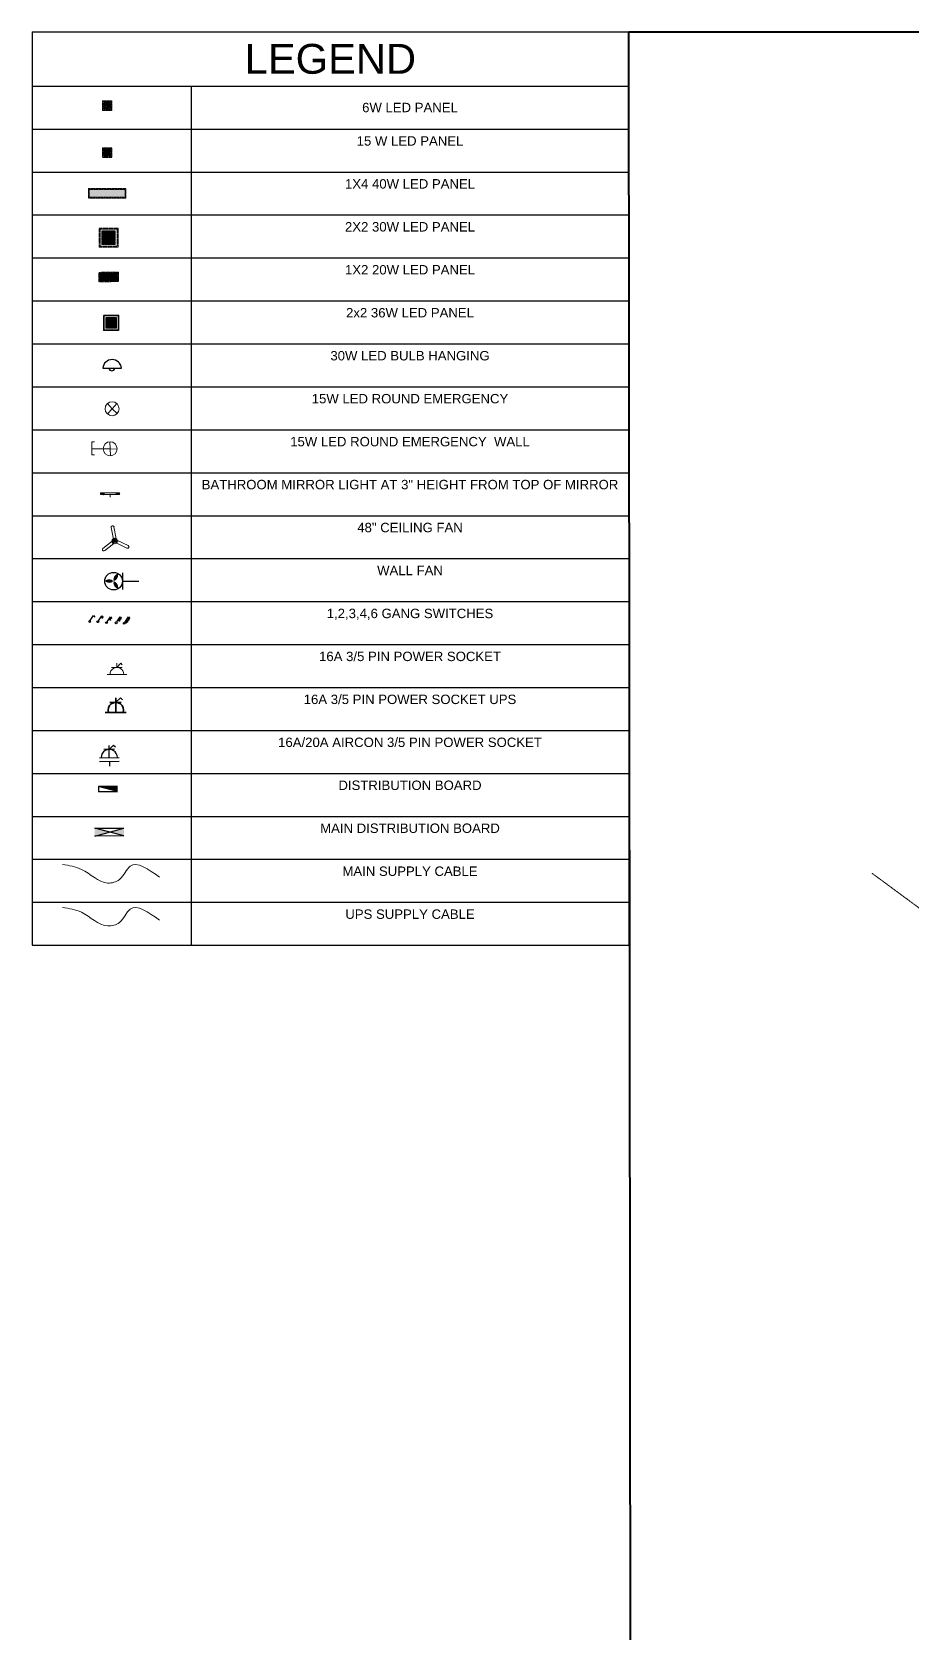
# Model space of a CAD drawing. Header units: millimetres. Extents: x 2390631 to 3136749, y 3674522 to 3929111.
# Drawn here: x 2396199 to 2430773, y 3866236 to 3929111 of the extents above; entities that cross this region are included whole.
import ezdxf

# ---------------------------------------------------------------- set-up
doc = ezdxf.new("R2010")
doc.units = ezdxf.units.MM
doc.header["$MEASUREMENT"] = 0
doc.linetypes.add('CENTER', pattern=[2, 1.25, -0.25, 0.25, -0.25])
for name, color, linetype, lineweight in [('0newfurnture', 30, 'Continuous', 15), ('4 DB BOXES', 3, 'Continuous', 25), ('48fan', 4, 'Continuous', 13), ('5 DB BOXES', 3, 'Continuous', 25), ('Aircon socjet points', 6, 'Continuous', 15), ('centreline', 52, 'CENTER', 5), ('Column-0.5', 14, 'Continuous', 50), ('conduit Light & fan City', 30, 'Continuous', 5), ('electrical legends', 3, 'Continuous', 25), ('Hatch', 9, 'Continuous', 9), ('Picture Light', 3, 'Continuous', 35), ('Power Sockets City supply', 141, 'Continuous', 13), ('Switches', 173, 'Continuous', 15), ('wall 0.4', 7, 'Continuous', 40)]:
    doc.layers.add(name, color=color, linetype=linetype, lineweight=lineweight)
for name, color, linetype in [('1 x 4 recessed', 80, 'CENTER'), ('2 x 11 recessed', 60, 'CENTER'), ('Bathroom Mirror Light', 111, 'CENTER'), ('ceilling fan', 3, 'Continuous'), ('emergencylight', 1, 'Continuous'), ('hanging light', 4, 'Continuous'), ('POWER SOCKET UPS', 3, 'Continuous'), ('thrtywpanel', 7, 'Continuous'), ('wire powered ups', 3, 'Continuous'), ('Wires', 1, 'Continuous')]:
    doc.layers.add(name, color=color, linetype=linetype)
doc.styles.get("Standard").update_dxf_attribs({"font": 'arial.ttf'})

# ---------------------------------------------------------------- blocks, each defined once
blk = doc.blocks.new('2ft column')
at = {"layer": 'Hatch', "ltscale": 5}
h = blk.add_hatch(color=256, dxfattribs=at)
h.dxf.hatch_style = 1
h.paths.add_polyline_path([(2207385, 4176559), (2207985, 4176559), (2207985, 4175959), (2207385, 4175959)])
at = {"layer": 'Column-0.5', "ltscale": 5}
blk.add_lwpolyline([(2207385, 4176559), (2207985, 4176559), (2207985, 4175959), (2207385, 4175959)], close=True, dxfattribs=at)
at = {"layer": 'Defpoints', "ltscale": 5}
for points in [[(2207985, 4176559), (2207385, 4175959)], [(2207985, 4175959), (2207385, 4176559)]]:
    blk.add_lwpolyline(points, dxfattribs=at)
blk = doc.blocks.new('main grid')
at = {"layer": 'centreline', "ltscale": 5}
for p, q in [((2518911, 4018930), (2518911, 3987284)), ((2526411, 4018930), (2526411, 3987284)), ((2533911, 4018930), (2533911, 3991299)), ((2541411, 4018930), (2541411, 3976624)), ((2542161, 4018930), (2542161, 3976624)), ((2549661, 4018930), (2549661, 3976624)), ((2557161, 4018930), (2557161, 3976624)), ((2559988, 4011172), (2515645, 4011172)), ((2559988, 4003672), (2515645, 4003672)), ((2559388, 3996172), (2515045, 3996172)), ((2559988, 3996172), (2515645, 3996172)), ((2559988, 3991172), (2538074, 3991172)), ((2533911, 3989164), (2515100, 3989164)), ((2559988, 3985172), (2538074, 3985172)), ((2559988, 3979531), (2538074, 3979531))]:
    blk.add_line(p, q, dxfattribs=at)
blk.add_lwpolyline([(2510725, 3995097), (2521316, 3987284)], dxfattribs=at)
at = {"layer": 'Hatch'}
for p in [(311226, -165087), (318726, -165087), (326226, -165087), (333726, -165087), (311226, -172587), (318726, -172587), (326226, -172587), (333726, -172587), (311226, -180087), (318726, -180087), (326226, -180087), (333726, -180087), (305895, -183187), (311226, -183187), (318726, -183187), (326226, -183187), (333726, -183187), (334476, -185087), (341976, -185087), (349476, -185087), (311226, -187095), (318801, -187095), (334476, -191087), (341976, -191087), (349476, -191087), (334476, -196728), (341976, -196728), (349476, -196728)]:
    blk.add_blockref('2ft column', p, dxfattribs=at)
at = {"layer": 'Hatch', "xscale": -1}
for p in [(4749846, -165087), (4757346, -165087), (4764846, -165087), (4749846, -172587), (4757346, -172587), (4764846, -172587), (4749846, -180087), (4757346, -180087), (4764846, -180087)]:
    blk.add_blockref('2ft column', p, dxfattribs=at)
blk = doc.blocks.new('*T76')
at = {"layer": 'Wires', "color": 0, "linetype": 'ByBlock', "lineweight": -2, "ltscale": 5, "transparency": 16777216}
for p, q in [((0, 0), (23446, 0)), ((0, 0), (0, -35887)), ((23446, 0), (23446, -35887)), ((0, -2126), (23446, -2126)), ((6257, -2126), (6257, -35887)), ((0, -3814), (23446, -3814)), ((0, -5502), (23446, -5502)), ((0, -7190), (23446, -7190)), ((0, -8878), (23446, -8878)), ((0, -10566), (23446, -10566)), ((0, -12254), (23446, -12254)), ((0, -13942), (23446, -13942)), ((0, -15630), (23446, -15630)), ((0, -17318), (23446, -17318)), ((0, -19007), (23446, -19007)), ((0, -20695), (23446, -20695)), ((0, -22383), (23446, -22383)), ((0, -24071), (23446, -24071)), ((0, -25759), (23446, -25759)), ((0, -27447), (23446, -27447)), ((0, -29135), (23446, -29135)), ((0, -30823), (23446, -30823)), ((0, -32511), (23446, -32511)), ((0, -34199), (23446, -34199)), ((0, -35887), (23446, -35887))]:
    blk.add_line(p, q, dxfattribs=at)
at = {"layer": 'Wires', "color": 0, "lineweight": 9, "ltscale": 5, "transparency": 16777216}
for s, insert, char_height, width, attachment_point in [('LEGEND', (11723, -1063), 1172.3, 22882.87, 5), ('6W LED PANEL', (14851, -2970), 369.78, 16626.31, 5), ('15 W LED PANEL', (14851, -4095), 369.78, 16626.31, 2), ('1X4 40W LED PANEL', (14851, -5783), 369.78, 16626.31, 2), ('2X2 30W LED PANEL', (14851, -7471), 369.78, 16626.31, 2), ('1X2 20W LED PANEL', (14851, -9159), 369.78, 16626.31, 2), ('2x2 36W LED PANEL', (14851, -10847), 369.78, 16626.31, 2), ('30W LED BULB HANGING', (14851, -12536), 369.78, 16626.31, 2), ('15W LED ROUND EMERGENCY', (14851, -14224), 369.78, 16626.31, 2), ('15W LED ROUND EMERGENCY  WALL', (14851, -15912), 369.78, 16626.31, 2), ('BATHROOM MIRROR LIGHT AT 3" HEIGHT FROM TOP OF MIRROR', (14851, -17600), 369.78, 16626.31, 2), ('48" CEILING FAN  ', (14851, -19288), 369.78, 16626.31, 2), ('WALL FAN  ', (14851, -20976), 369.8, 16626.31, 2), ('1,2,3,4,6 GANG SWITCHES  ', (14851, -22664), 369.78, 16626.31, 2), ('16A 3/5 PIN POWER SOCKET ', (14851, -24352), 369.78, 16626.31, 2), ('16A 3/5 PIN POWER SOCKET UPS', (14851, -26040), 369.78, 16626.31, 2), ('16A/20A AIRCON 3/5 PIN POWER SOCKET', (14851, -27728), 369.78, 16626.31, 2), ('DISTRIBUTION BOARD', (14851, -29416), 369.78, 16626.31, 2), ('MAIN DISTRIBUTION BOARD', (14851, -31104), 369.78, 16626.31, 2), ('MAIN SUPPLY CABLE', (14851, -32793), 369.78, 16626.31, 2), ('UPS SUPPLY CABLE', (14851, -34481), 369.78, 16626.31, 2)]:
    blk.add_mtext(s, dxfattribs=dict(at, insert=insert, char_height=char_height, width=width, attachment_point=attachment_point))
blk = doc.blocks.new('1by1 6w')
at = {"layer": '2 x 11 recessed', "lineweight": 0}
h = blk.add_hatch(dxfattribs=at)
h.set_pattern_fill('AR-SAND', color=256, scale=7.6)
h.set_pattern_definition([(37.5, (-507751.777, 116886.896), (-0.47874952, 14.64386064), [0, -11.552, 0, -12.92, 0, -12.35]), (7.5, (-507751.777, 116886.896), (13.45030296, 21.4483101), [0, -6.232, 0, -10.412, 0, -3.99]), (327.5, (-507761.125, 116886.896), (23.66747815, 0.0430088), [0, -3.8, 0, -13.68, 0, -17.86]), (317.5, (-507761.125, 116886.896), (22.8465622, 6.6703343), [0, -1.9, 0, -8.968, 0, -10.26])])
h.paths.add_polyline_path([(-106, 106), (106, 106), (106, -106), (-106, -106)])
for points in [[(-152, 152), (152, 152), (152, -152), (-152, -152)], [(-137, 137), (137, 137), (137, -137), (-137, -137)], [(-106, 106), (106, 106), (106, -106), (-106, -106)]]:
    blk.add_lwpolyline(points, close=True, dxfattribs=at)
blk = doc.blocks.new('1by1 15w')
at = {"layer": '2 x 11 recessed', "lineweight": 0, "true_color": 0xffffff}
h = blk.add_hatch(dxfattribs=at)
h.set_pattern_fill('DOTS', scale=7.6)
h.set_pattern_definition([(0, (-24150.00014, -28906.40267), (0.2375, 0.475), [0, -0.475])])
h.paths.add_polyline_path([(111699, 133932), (111912, 133932), (111912, 133720), (111699, 133720)])
at = {"layer": '2 x 11 recessed', "lineweight": 0}
for points in [[(111654, 133978), (111958, 133978), (111958, 133674), (111654, 133674)], [(111669, 133963), (111942, 133963), (111942, 133689), (111669, 133689)], [(111699, 133932), (111912, 133932), (111912, 133720), (111699, 133720)]]:
    blk.add_lwpolyline(points, close=True, dxfattribs=at)
blk = doc.blocks.new('4 ft recessed panel')
at = {"layer": '1 x 4 recessed', "lineweight": 0}
h = blk.add_hatch(dxfattribs=at)
h.set_pattern_fill('AR-SAND', color=256, scale=6.25)
h.set_pattern_definition([(37.5, (-418269.719, 97562.351), (-0.39370849, 12.04264856), [0, -9.5, 0, -10.625, 0, -10.15625]), (7.5, (-418269.719, 97562.351), (11.0611044, 17.6384129), [0, -5.125, 0, -8.5625, 0, -3.28125]), (327.5, (-418277.406, 97562.351), (19.46338664, 0.03536908), [0, -3.125, 0, -11.25, 0, -14.6875]), (317.5, (-418277.406, 97562.351), (18.7882913, 5.4854723), [0, -1.5625, 0, -7.375, 0, -8.4375])])
h.paths.add_polyline_path([(-575, 125), (575, 125), (575, -125), (-575, -125)])
for points in [[(-600, 150), (600, 150), (600, -150), (-600, -150)], [(-575, 125), (575, 125), (575, -125), (-575, -125)]]:
    blk.add_lwpolyline(points, close=True, dxfattribs=at)
blk = doc.blocks.new('2X2 30W')
at = {"layer": '2 x 11 recessed', "lineweight": 0, "transparency": 33554664}
h = blk.add_hatch(dxfattribs=at)
h.set_pattern_fill('DOTS', color=4, scale=15.2)
h.paths.add_polyline_path([(-213, 213), (213, 213), (213, -213), (-213, -213)])
at = {"layer": '2 x 11 recessed', "lineweight": 0}
for points in [[(-304, 304), (304, 304), (304, -304), (-304, -304)], [(-274, 274), (274, 274), (274, -274), (-274, -274)], [(-213, 213), (213, 213), (213, -213), (-213, -213)]]:
    blk.add_lwpolyline(points, close=True, dxfattribs=at)
blk = doc.blocks.new('2 ft panel')
at = {"layer": '1 x 4 recessed', "lineweight": 0}
h = blk.add_hatch(dxfattribs=at)
h.set_pattern_fill('AR-SAND', color=256, scale=6.25)
h.set_pattern_definition([(37.5, (-417982.219, 97562.351), (-0.39370849, 12.04264856), [0, -9.5, 0, -10.625, 0, -10.15625]), (7.5, (-417982.219, 97562.351), (11.0611044, 17.6384129), [0, -5.125, 0, -8.5625, 0, -3.28125]), (327.5, (-417989.906, 97562.351), (19.46338664, 0.03536908), [0, -3.125, 0, -11.25, 0, -14.6875]), (317.5, (-417989.906, 97562.351), (18.7882913, 5.4854723), [0, -1.5625, 0, -7.375, 0, -8.4375])])
h.paths.add_polyline_path([(287, -125), (287, 125), (-288, 125), (-288, -125)])
at = {"layer": '1 x 4 recessed'}
blk.add_line((287, 125), (287, -125), dxfattribs=at)
at = {"layer": '1 x 4 recessed', "lineweight": 0}
for points in [[(316, -150), (-313, -150), (-313, 150), (316, 150)], [(287, -125), (-288, -125), (-288, 125), (287, 125)], [(316, 150), (316, -150)]]:
    blk.add_lwpolyline(points, dxfattribs=at)
blk = doc.blocks.new('PL light')
at = {"layer": 'Picture Light', "ltscale": 3}
h = blk.add_hatch(dxfattribs=at)
h.set_pattern_fill('STEEL', color=256, scale=20.246379, angle=30, style=0)
h.set_pattern_definition([(75, (487995.345, 376680.3131), (-2.44456258, 0.655018569), []), (75, (487994.7122, 376681.409), (-2.44456258, 0.655018569), [])])
h.paths.add_polyline_path([(886348, -139823), (886348, -139877), (886445, -139877), (886445, -139823)])
h.paths.add_polyline_path([(886895, -139823), (886895, -139877), (886997, -139877, -0.797089), (886997, -139846), (886997, -139823)])
at = {"layer": 'Picture Light', "linetype": 'Continuous', "lineweight": 13}
for p, q in [((886445, -139823), (886445, -139877)), ((886677, -139877), (886677, -139967)), ((886895, -139823), (886895, -139877))]:
    blk.add_line(p, q, dxfattribs=at)
blk.add_lwpolyline([(886348, -139823), (886997, -139823), (886997, -139877), (886348, -139877)], close=True, dxfattribs=at)
blk = doc.blocks.new('1 WAY')
at = {"layer": 'Switches', "lineweight": 30}
for p, q in [((1.8, 2.1), (6, 8.5)), ((6, 8.5), (7.8, 6.5))]:
    blk.add_line(p, q, dxfattribs=at)
blk.add_circle((1.1, 1.1), 1.13, dxfattribs=at)
blk = doc.blocks.new('2 WAY')
at = {"layer": 'Switches', "lineweight": 30}
for p, q in [((1.8, 2.1), (6, 8.5)), ((5.3, 7.3), (7, 5.3)), ((6, 8.5), (7.8, 6.5))]:
    blk.add_line(p, q, dxfattribs=at)
blk.add_circle((1.1, 1.1), 1.13, dxfattribs=at)
blk = doc.blocks.new('3 WAY')
at = {"layer": 'Switches', "lineweight": 30}
for p, q in [((1.8, 2.1), (6, 8.5)), ((4.5, 6), (6.3, 4)), ((5.3, 7.3), (7, 5.3)), ((6, 8.5), (7.8, 6.5))]:
    blk.add_line(p, q, dxfattribs=at)
blk.add_circle((1.1, 1.1), 1.13, dxfattribs=at)
blk = doc.blocks.new('4 WAY')
at = {"layer": 'Switches', "lineweight": 30}
for p, q in [((1.8, 2.1), (6, 8.5)), ((3.6, 4.9), (5.4, 2.9)), ((4.5, 6), (6.3, 4)), ((5.3, 7.3), (7, 5.3)), ((6, 8.5), (7.8, 6.5))]:
    blk.add_line(p, q, dxfattribs=at)
blk.add_circle((1.1, 1.1), 1.13, dxfattribs=at)
blk = doc.blocks.new('6gang switch')
at = {"layer": 'Switches', "lineweight": 30}
for p, q in [((1.7, 2.1), (6.5, 9.2)), ((2.4, 3.2), (4.2, 1.2)), ((3.3, 4.3), (5.1, 2.3)), ((4.1, 5.5), (5.8, 3.5)), ((5, 6.7), (6.7, 4.7)), ((5.7, 7.9), (7.5, 5.9)), ((6.5, 9.2), (8.2, 7.2))]:
    blk.add_line(p, q, dxfattribs=at)
blk.add_circle((1.1, 1.1), 1.13, dxfattribs=at)
blk = doc.blocks.new('FDB')
at = {"layer": '4 DB BOXES'}
blk.add_hatch(color=256, dxfattribs=at).paths.add_polyline_path([(-65075.5, -197982.4), (-65075.5, -197977), (-65095.8, -197982.4)])
for p, q in [((-65095.8, -197982.4), (-65095.8, -197977)), ((-65095.8, -197977), (-65075.5, -197977)), ((-65075.5, -197977), (-65095.8, -197982.4)), ((-65075.5, -197982.4), (-65095.8, -197982.4))]:
    blk.add_line(p, q, dxfattribs=at)
blk = doc.blocks.new('mpb')
h = blk.add_hatch(color=3)
h.paths.add_polyline_path([(531970, 179435), (531970, 179646), (531575, 179540)])
h.paths.add_polyline_path([(531575, 179540), (531284, 179618), (531284, 179462)])
h.paths.add_polyline_path([(531284, 179462), (531284, 179618), (531180, 179646), (531180, 179435)])
at = {"color": 3}
for p, q in [((531180, 179646), (531970, 179646)), ((531180, 179646), (531970, 179435)), ((531970, 179646), (531180, 179435)), ((531970, 179435), (531180, 179435))]:
    blk.add_line(p, q, dxfattribs=at)
blk = doc.blocks.new('36W LED PANEL')
at = {"layer": '2 x 11 recessed', "lineweight": 0, "true_color": 0xffffff, "transparency": 33554664}
h = blk.add_hatch(dxfattribs=at)
h.set_pattern_fill('DOTS', scale=15.2)
h.paths.add_polyline_path([(-213, 213), (213, 213), (213, -213), (-213, -213)])
at = {"layer": '2 x 11 recessed', "lineweight": 0}
for points in [[(-304, 304), (304, 304), (304, -304), (-304, -304)], [(-274, 274), (274, 274), (274, -274), (-274, -274)], [(-213, 213), (213, 213), (213, -213), (-213, -213)]]:
    blk.add_lwpolyline(points, close=True, dxfattribs=at)
blk = doc.blocks.new('A$C4CCC7B59')
at = {"layer": 'Aircon socjet points', "lineweight": 25}
for p, q in [((7.29, 8.14), (2.19, 8.14)), ((4.74, 8.14), (6.9, 10.19)), ((4.74, 4.12), (4.74, 10.07)), ((6.9, 10.19), (7.76, 9.23)), ((0, 4.12), (9.5, 4.12))]:
    blk.add_line(p, q, dxfattribs=at)
at = {"layer": 'Aircon socjet points', "lineweight": 30}
for p, q in [((0.03, 2.31), (9.53, 2.31)), ((4.78, 2.31), (4.78, 0))]:
    blk.add_line(p, q, dxfattribs=at)
at = {"layer": 'Aircon socjet points', "lineweight": 25}
blk.add_arc((4.74, 4.25), 3.89, 358.09156, 181.90844, dxfattribs=at)
blk = doc.blocks.new('48 inch fan')
at = {"color": 3, "extrusion": (-0.984895, -0.173153, 0)}
for p, q in [((-33, 132, -78), (-33, 132, -76)), ((-33, 132, -78), (-13, 18, -78)), ((-13, 18, -78), (-13, 18, -76))]:
    blk.add_line(p, q, dxfattribs=at)
at = {"color": 3}
for p, q in [((-33, 132, -78), (-33, 132, -76)), ((13, 23, -76), (-13, 18, -76)), ((-7, 136, -78), (-7, 136, -76)), ((14, -18, -76), (26, 7, -76)), ((-116, -71, -76), (-24, -1, -76)), ((-8, -23, -76), (-100, -93, -76)), ((-24, -1, -76), (-8, -23, -76)), ((118, -68, -76), (14, -18, -76)), ((129, -44, -78), (129, -44, -76))]:
    blk.add_line(p, q, dxfattribs=at)
at = {"color": 3, "extrusion": (0.173153, -0.984895, 0)}
for p, q in [((13, 23, -76), (-13, 18, -76)), ((-13, 18, -78), (13, 23, -78)), ((-13, 18, -78), (-13, 18, -76)), ((13, 23, -78), (13, 23, -76))]:
    blk.add_line(p, q, dxfattribs=at)
at = {"color": 3, "extrusion": (0, 0, -1)}
for p, q in [((-13, 18, -78), (13, 23, -78)), ((13, 23, -78), (-7, 136, -78)), ((14, -18, -78), (26, 7, -78)), ((-116, -71, -78), (-24, -1, -78)), ((-8, -23, -78), (-100, -93, -78)), ((-24, -1, -78), (-8, -23, -78)), ((118, -68, -78), (14, -18, -78))]:
    blk.add_line(p, q, dxfattribs=at)
at = {"color": 3, "extrusion": (0.984895, 0.173153, 0)}
for p, q in [((-7, 136, -78), (-7, 136, -76)), ((13, 23, -78), (13, 23, -76))]:
    blk.add_line(p, q, dxfattribs=at)
at = {"color": 3, "extrusion": (-0.900152, 0.435576, 0)}
for p, q in [((14, -18, -76), (26, 7, -76)), ((14, -18, -78), (26, 7, -78)), ((26, 7, -78), (26, 7, -76)), ((14, -18, -78), (14, -18, -76))]:
    blk.add_line(p, q, dxfattribs=at)
at = {"color": 3, "extrusion": (0.435576, 0.900152, 0)}
for p, q in [((26, 7, -78), (26, 7, -76)), ((26, 7, -78), (129, -44, -78)), ((129, -44, -78), (129, -44, -76))]:
    blk.add_line(p, q, dxfattribs=at)
at = {"color": 3, "extrusion": (-0.602909, 0.79781, 0)}
for p, q in [((-116, -71, -76), (-24, -1, -76)), ((-116, -71, -78), (-24, -1, -78)), ((-24, -1, -78), (-24, -1, -76))]:
    blk.add_line(p, q, dxfattribs=at)
at = {"color": 3, "extrusion": (0.602909, -0.79781, 0)}
for p, q in [((-8, -23, -76), (-100, -93, -76)), ((-8, -23, -78), (-100, -93, -78)), ((-98, -90, -2), (-98, -90, 0)), ((-8, -23, -78), (-8, -23, -76))]:
    blk.add_line(p, q, dxfattribs=at)
at = {"color": 3, "extrusion": (0.79781, 0.602909, 0)}
for p, q in [((-24, -1, -76), (-8, -23, -76)), ((-24, -1, -78), (-24, -1, -76)), ((-24, -1, -78), (-8, -23, -78)), ((-8, -23, -78), (-8, -23, -76))]:
    blk.add_line(p, q, dxfattribs=at)
at = {"color": 3, "extrusion": (-0.435576, -0.900152, 0)}
for p, q in [((118, -68, -76), (14, -18, -76)), ((14, -18, -78), (14, -18, -76)), ((118, -68, -78), (14, -18, -78))]:
    blk.add_line(p, q, dxfattribs=at)
at = {"color": 3}
for centre, radius in [((0, 0, -71), 26.7), ((0, 0, -81), 26.7), ((0, 0), 6.78)]:
    blk.add_circle(centre, radius, dxfattribs=at)
at = {"color": 3, "extrusion": (0, 0, -1)}
for centre, radius in [((0, 0, 81), 26.7), ((0, 0, 71), 26.7), ((0, 0, 81), 6.78), ((0, 0, 81), 6.78)]:
    blk.add_circle(centre, radius, dxfattribs=at)
at = {"color": 3, "extrusion": (-0.024462, -1e-16, 0.999701)}
for centre, radius in [((-1, 0, 16), 16.3), ((-1, 0, 16), 14.5), ((-1, 0, 16), 14.5), ((-1, 0, -6), 8.13)]:
    blk.add_circle(centre, radius, dxfattribs=at)
at = {"color": 3, "extrusion": (0.024462, 1e-16, -0.999701)}
for centre, radius in [((1, 0, -16), 16.3), ((0, 0, 0), 10.2), ((1, 0, 0), 9.08), ((1, 0, 6), 7.26)]:
    blk.add_circle(centre, radius, dxfattribs=at)
at = {"color": 3, "extrusion": (0.024462, 0, -0.999701)}
blk.add_circle((1, 0, 0), 6.78, dxfattribs=at)
at = {"color": 3, "extrusion": (0, 0, -1)}
for centre, start, end in [((20, 134, 78), 350.0288, 170.0288), ((20, 134, 76), 350.0288, 170.0288), ((106, -80, 2), 232.9215, 52.9215), ((-124, -56, 76), 115.822, 295.822), ((-124, -56, 78), 115.822, 295.822), ((-124, -56, 78), 115.822, 295.822)]:
    blk.add_arc(centre, 13.6, start, end, dxfattribs=at)
at = {"color": 3}
for centre, start, end in [((-20, 134, -76), 9.9712, 189.9712), ((-20, 134, -78), 9.9712, 189.9712), ((124, -56, -76), 244.178, 64.178)]:
    blk.add_arc(centre, 13.6, start, end, dxfattribs=at)
blk = doc.blocks.new('15A N soc')
at = {"layer": 'Power Sockets City supply', "color": 244, "lineweight": 13, "true_color": 0x991b1e}
for p, q in [((52222.434, 99516.116), (52222.686, 99516.116)), ((52222.628, 99516.206), (52222.493, 99516.206)), ((52222.561, 99516.206), (52222.561, 99516.26)), ((52222.561, 99516.206), (52222.61, 99516.259)), ((52222.61, 99516.259), (52222.628, 99516.24))]:
    blk.add_line(p, q, dxfattribs=at)
blk.add_arc((52222.561, 99516.118), 0.0881, 358.32, 181.68, dxfattribs=at)
blk = doc.blocks.new('emergency')
at = {"layer": 'conduit Light & fan City'}
for p, q in [((0, 0), (-124, -135)), ((-122, 136), (0, 0)), ((124, 135), (0, 0)), ((0, 0), (129, -129))]:
    blk.add_line(p, q, dxfattribs=at)
blk.add_circle((0, 0), 183, dxfattribs=at)
blk = doc.blocks.new('wallemergency')
at = {"layer": 'conduit Light & fan City'}
for p, q in [((129, -130), (129, -607)), ((-53, -606), (-53, -537)), ((-53, -606), (289, -607)), ((289, -607), (289, -537))]:
    blk.add_line(p, q, dxfattribs=at)
at = {"layer": 'conduit Light & fan City', "rotation": 314.9259662042996}
blk.add_blockref('emergency', (129, -130), dxfattribs=at)
blk = doc.blocks.new('POWER SOCKET UPS')
at = {"layer": 'POWER SOCKET UPS', "lineweight": 35}
for p, q in [((-195, 2), (195, -2)), ((105, 186), (-105, 188)), ((0, 0), (2, 271)), ((1, 187), (90, 271)), ((90, 271), (125, 231))]:
    blk.add_line(p, q, dxfattribs=at)
blk.add_arc((2, 44), 143, 341.6994, 197.3301, dxfattribs=at)

msp = doc.modelspace()

# ---------------------------------------------------------------- hatches: boundary and pattern name
at = {"layer": 'electrical legends'}
h = msp.add_hatch(color=3, dxfattribs=at)
h.paths.add_polyline_path([(2399059, 3907539, 0.411181), (2399404, 3907531, 0.411181)])
h.paths.add_polyline_path([(2399577, 3907232, 0.411181), (2399404, 3907531, 0.411181)])
h.paths.add_polyline_path([(2399404, 3907531, 0.411181), (2399577, 3907831, 0.411181)])

# ---------------------------------------------------------------- linework, layer by layer
at = {"layer": 'electrical legends', "color": 3, "ltscale": 2e-06}
for p, q in [((2399750, 3907855), (2399750, 3907207)), ((2399750, 3907531), (2400397, 3907531))]:
    msp.add_line(p, q, dxfattribs=at)
at = {"layer": 'electrical legends', "color": 3}
msp.add_circle((2399404, 3907531), 346, dxfattribs=at)
at = {"layer": 'hanging light'}
msp.add_line((2398976, 3915900), (2399717, 3915901), dxfattribs=at)
for centre, radius, start, end in [((2399347, 3915866), 372, 5.42026, 174.68823), ((2399337, 3915914), 119, 186.35909, 353.74939)]:
    msp.add_arc(centre, radius, start, end, dxfattribs=at)
at = {"layer": 'wall 0.4', "ltscale": 5}
msp.add_lwpolyline([(2419644, 3929111), (2617705, 3929111), (2617776, 3864810), (2419715, 3864810)], close=True, dxfattribs=at)
at = {"layer": 'wire powered ups', "lineweight": 9}
msp.add_spline([(2397397, 3894708), (2398143, 3894518), (2399183, 3893981), (2399634, 3894119), (2400050, 3894639), (2401212, 3894206)], degree=3, dxfattribs=at)
at = {"layer": 'Wires', "lineweight": 9}
msp.add_spline([(2397397, 3896396), (2398143, 3896206), (2399183, 3895669), (2399634, 3895808), (2400050, 3896327), (2401212, 3895894)], degree=3, dxfattribs=at)

# ---------------------------------------------------------------- block references
msp.add_blockref('*T76', (2396199, 3929111))
at = {"layer": '0newfurnture', "ltscale": 5}
msp.add_blockref('main grid', (-81520, -99047), dxfattribs=at)
at = {"layer": '1 x 4 recessed', "xscale": 1.232584708463633, "yscale": 1.232584708463633, "zscale": 1.232584708463633}
for name, p in [('1by1 6w', (2399152, 3926214)), ('1by1 15w', (2261342, 3759418)), ('4 ft recessed panel', (2399152, 3922772))]:
    msp.add_blockref(name, p, dxfattribs=at)
at = {"layer": '1 x 4 recessed', "xscale": 1.232584708463637, "yscale": 1.232584708463637, "zscale": 1.232584708463637, "rotation": 0.4480127828097937}
msp.add_blockref('2 ft panel', (2399209, 3919484), dxfattribs=at)
at = {"layer": '48fan', "xscale": 4.079775000000023, "yscale": 4.079775000000023, "zscale": 4.079775000000023, "rotation": 0.08050573568567779}
msp.add_blockref('48 inch fan', (2399449, 3909106, -65), dxfattribs=at)
at = {"layer": '5 DB BOXES'}
for name, p, xscale, yscale, zscale, rotation in [('FDB', (4787799, -3366399), -36.69950637488537, 36.69950639587869, 36.69950638066625, 180), ('mpb', (3169797, 4164997), 1.453661322690531, 1.453661322690531, 1.453661322690531, 180.4705244651931)]:
    msp.add_blockref(name, p, dxfattribs=dict(at, xscale=xscale, yscale=yscale, zscale=zscale, rotation=rotation))
at = {"layer": 'Aircon socjet points', "lineweight": 0, "xscale": 81.24999999999999, "yscale": 81.24999999999999, "zscale": 81.24999999999999, "rotation": 1.009016649268497}
msp.add_blockref('A$C4CCC7B59', (2398857, 3900253, 18), dxfattribs=at)
at = {"layer": 'Bathroom Mirror Light', "linetype": 'Continuous', "lineweight": 0, "xscale": 1.113832875292288, "yscale": 1.113832875292288, "zscale": 1.113832875292288}
msp.add_blockref('PL light', (1411664, 4066735), dxfattribs=at)
at = {"layer": 'ceilling fan', "lineweight": -3, "xscale": 31.30765159497629, "yscale": 31.30765159497629, "zscale": 31.30765159497629}
for name, p in [('1 WAY', (2398429, 3905913)), ('2 WAY', (2398752, 3905901)), ('3 WAY', (2399092, 3905865)), ('4 WAY', (2399469, 3905861))]:
    msp.add_blockref(name, p, dxfattribs=at)
at = {"layer": 'conduit Light & fan City', "xscale": 31.30765159497629, "yscale": 31.30765159497629, "zscale": 31.30765159497629}
msp.add_blockref('6gang switch', (2399789, 3905839), dxfattribs=at)
at = {"layer": 'emergencylight', "xscale": 1.5, "yscale": 1.5, "zscale": 1.5}
msp.add_blockref('emergency', (2399345, 3914307), dxfattribs=at)
at = {"layer": 'emergencylight', "xscale": 1.5, "yscale": 1.5, "zscale": 1.5, "rotation": 269.9999999999998}
msp.add_blockref('wallemergency', (2399463, 3912928), dxfattribs=at)
at = {"layer": 'POWER SOCKET UPS', "xscale": 2.1375, "yscale": 2.1375, "zscale": 2.1375, "rotation": 0.5397294408170294}
msp.add_blockref('POWER SOCKET UPS', (2399487, 3902367), dxfattribs=at)
at = {"layer": 'Power Sockets City supply', "lineweight": 0, "xscale": 3056.416138898382, "yscale": 3056.416138898382, "zscale": 3056.416138898382}
msp.add_blockref('15A N soc', (-157214342, -300258798), dxfattribs=at)
at = {"layer": 'thrtywpanel', "xscale": 1.232584708463633, "yscale": 1.232584708463633, "zscale": 1.232584708463633}
msp.add_blockref('2X2 30W', (2399210, 3921029), dxfattribs=at)
at = {"layer": 'thrtywpanel'}
msp.add_blockref('36W LED PANEL', (2399307, 3917679), dxfattribs=at)

doc.saveas('drawing.dxf')
